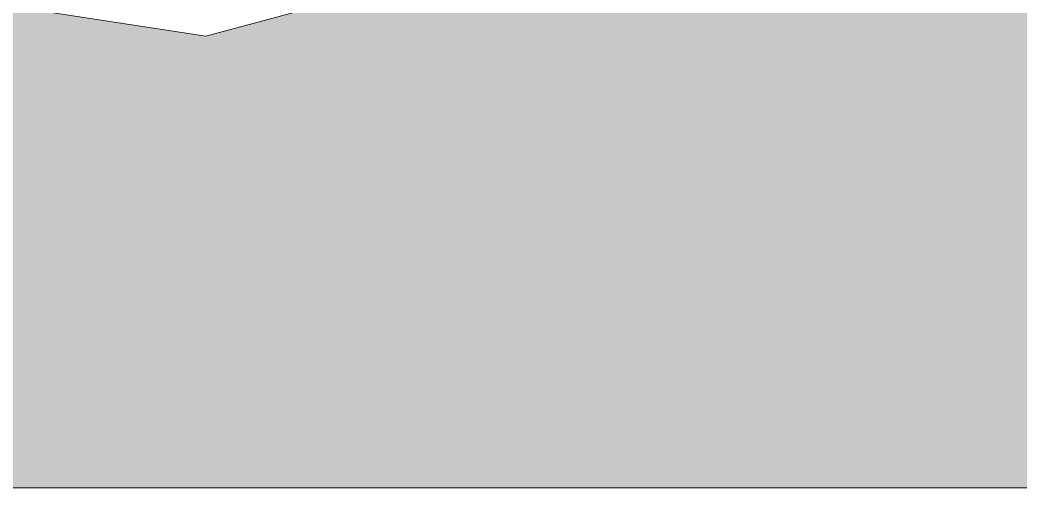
# Model space of a CAD drawing. Header units: metres. Extents: x 3856 to 4207, y -1118 to -691.
# Drawn here: x 3963.457 to 3965.032, y -968.227 to -967.49 of the extents above; entities that cross this region are included whole.
import ezdxf

# ---------------------------------------------------------------- set-up
doc = ezdxf.new("R2010")
doc.units = ezdxf.units.M
for name, color, linetype, lineweight in [('Floors', 7, 'Continuous', 9), ('Planting', 7, 'Continuous', 9), ('Surface Pattern', 7, 'Continuous', 9)]:
    doc.layers.add(name, color=color, linetype=linetype, lineweight=lineweight)

# ---------------------------------------------------------------- blocks, each defined once
blk = doc.blocks.new('M_RPC Árbol - Caducifolio - Chopo de Lombardía - 12_2 metros-V104-IMPLANTACIÓN - KIT COMERCIAL')
at = {"layer": 'Planting'}
for p, q in [((0.1928, -3.3776), (0.3744, -3.3286)), ((-0.0478, -3.3409), (0.1928, -3.3776))]:
    blk.add_line(p, q, dxfattribs=at)

msp = doc.modelspace()

# ---------------------------------------------------------------- hatches: boundary and pattern name
at = {"layer": 'Surface Pattern', "true_color": 0xcdcdcd}
msp.add_hatch(color=254, dxfattribs=at).paths.add_polyline_path([(3971.6098, -968.2273), (3971.6098, -967.2388), (3964.8544, -967.2388), (3964.7529, -967.2799), (3964.667, -967.339), (3964.3968, -967.3821), (3964.1917, -967.4764), (3964.1289, -967.2388), (3963.9002, -967.2388), (3963.9709, -967.4133), (3963.9311, -967.4659), (3963.7496, -967.515), (3963.5089, -967.4782), (3963.3805, -967.4022), (3963.2905, -967.4854), (3963.0761, -967.5074), (3962.8987, -967.4934), (3962.7536, -967.4668), (3962.7208, -967.4009), (3962.6145, -967.3217), (3962.3845, -967.3541), (3962.1373, -967.2712), (3962.1286, -967.2388), (3955.1098, -967.2388), (3955.1098, -968.2273), (3971.1568, -968.2273)])

# ---------------------------------------------------------------- linework, layer by layer
at = {"layer": 'Floors'}
msp.add_line((3955.1098, -968.2273), (3971.6098, -968.2273), dxfattribs=at)

# ---------------------------------------------------------------- block references
at = {"layer": 'Planting'}
msp.add_blockref('M_RPC Árbol - Caducifolio - Chopo de Lombardía - 12_2 metros-V104-IMPLANTACIÓN - KIT COMERCIAL', (3963.5568, -964.1374), dxfattribs=at)

doc.saveas('drawing.dxf')
